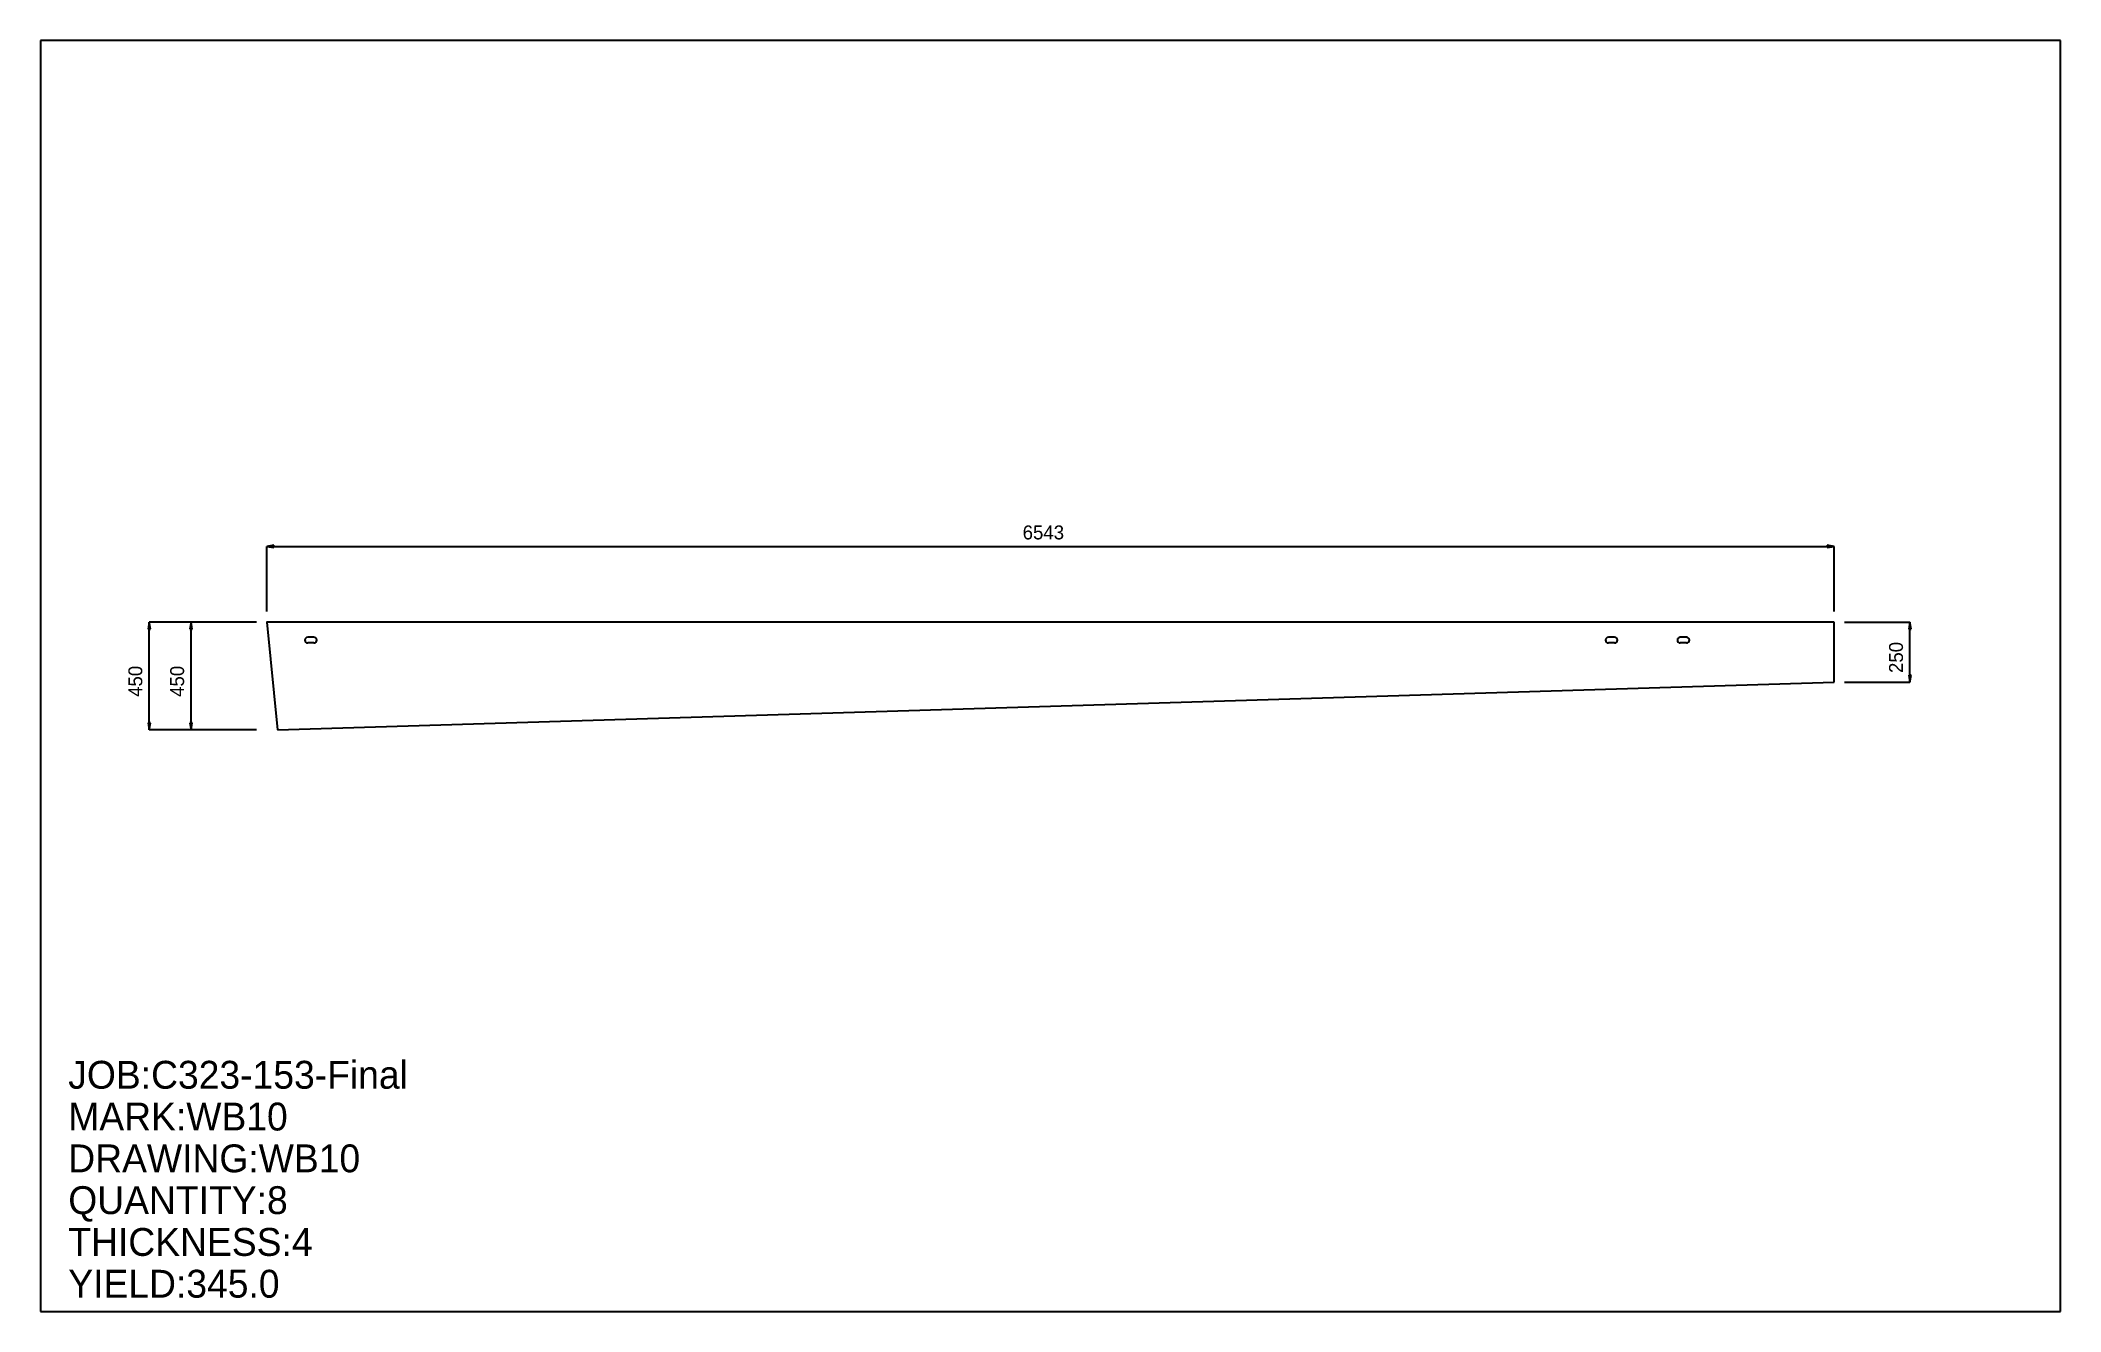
# Model space of a CAD drawing. Extents: x 0 to 8434, y 0 to 5307.
import ezdxf

# ---------------------------------------------------------------- set-up
doc = ezdxf.new("R2010")
doc.units = 0
doc.header["$LTSCALE"] = 0.125
for name, color, linetype in [('2', 7, 'CONTINUOUS'), ('3', 1, 'CONTINUOUS'), ('4', 1, 'CONTINUOUS'), ('5', 7, 'CONTINUOUS'), ('6', 4, 'CONTINUOUS')]:
    doc.layers.add(name, color=color, linetype=linetype)

# ---------------------------------------------------------------- blocks, each defined once
blk = doc.blocks.new('ARROW')
at = {"layer": '2', "linetype": 'CONTINUOUS'}
for p, q in [((0, 0), (-1, 0.166667)), ((-1, 0.166667), (-1, -0.166667)), ((-1, -0.166667), (0, 0))]:
    blk.add_line(p, q, dxfattribs=at)
blk = doc.blocks.new('PLATE')
at = {"layer": '3', "linetype": 'CONTINUOUS'}
for p, q in [((0, 0), (45.000149, -450.00195)), ((6543.3555, 0), (0, 0)), ((6543.3555, -250.49121), (6543.3555, 0)), ((45.000149, -450.00195), (6543.3555, -250.49121))]:
    blk.add_line(p, q, dxfattribs=at)
at = {"layer": '4', "linetype": 'CONTINUOUS'}
for p, q in [((196.919998, -63), (170.919998, -63)), ((5626.85498, -63), (5600.85498, -63)), ((5926.85596, -63), (5900.85596, -63)), ((196.919998, -87), (170.919998, -87)), ((5626.85498, -87), (5600.85498, -87)), ((5926.85596, -87), (5900.85596, -87))]:
    blk.add_line(p, q, dxfattribs=at)
for centre, start, end in [((170.919998, -75), 90, -90), ((196.919998, -75), -90, 90), ((5600.85498, -75), 90, -90), ((5626.85498, -75), -90, 90), ((5900.85596, -75), 90, -90), ((5926.85596, -75), -90, 90)]:
    blk.add_arc(centre, 12, start, end, dxfattribs=at)
at = {"layer": '5', "linetype": 'CONTINUOUS'}
for p, q in [((-0.1, 0), (0.1, 0)), ((0, -0.1), (0, 0.1))]:
    blk.add_line(p, q, dxfattribs=at)
blk.add_circle((0, 0), 0.1, dxfattribs=at)
at = {"layer": '6', "linetype": 'CONTINUOUS'}
for p, q in [((0, 43.622372), (0, 316.26221)), ((0, 316.21222), (6543.3555, 316.21222)), ((6543.3555, 43.622372), (6543.3555, 316.26221)), ((-43.622337, 0.000003), (-490.75165, 0.000037)), ((-490.70169, -450.00192), (-490.70166, 0.000037)), ((-43.622337, 0.000003), (-316.26218, 0.000024)), ((-316.21222, -450.00192), (-316.21219, 0.000024)), ((6586.978, -0.000003), (6859.6177, -0.000024)), ((6859.5679, -250.49123), (6859.5679, -0.000024)), ((6586.978, -250.49121), (6859.6177, -250.49123)), ((-43.622372, -450.00195), (-490.75168, -450.00192)), ((-43.622372, -450.00195), (-316.26221, -450.00192))]:
    blk.add_line(p, q, dxfattribs=at)
at = {"layer": '6', "xscale": 29.081579, "yscale": 29.081579, "zscale": 29.081579}
for p, rotation in [((0, 316.21222), 180), ((-490.70166, 0.000037), 90), ((-316.21219, 0.000024), 90), ((6859.5679, -0.000024), 90), ((6859.5679, -250.49123), 270), ((-490.70169, -450.00192), 270), ((-316.21222, -450.00192), 270)]:
    blk.add_blockref('ARROW', p, dxfattribs=dict(at, rotation=rotation))
blk.add_blockref('ARROW', (6543.3555, 316.21222), dxfattribs=at)
at = {"layer": '5'}
blk.add_text('ZERO', height=0.015, dxfattribs=at).set_placement((0, 0))
at = {"layer": '6'}
blk.add_text('6543', height=58.163, dxfattribs=at).set_placement((3155.3513, 345.29379))
for s, p in [('250', (6830.4863, -212.49036)), ('450', (-519.78326, -312.24567)), ('450', (-345.29379, -312.24567))]:
    blk.add_text(s, height=58.163, rotation=90, dxfattribs=at).set_placement(p)

msp = doc.modelspace()

# ---------------------------------------------------------------- linework, layer by layer
at = {"layer": '5', "linetype": 'CONTINUOUS'}
for p, q in [((8433.6592, 5307.3887), (0, 5307.3887)), ((0, 5307.3887), (0, 0)), ((8433.6592, 0), (8433.6592, 5307.3887)), ((0, 0), (8433.6592, 0))]:
    msp.add_line(p, q, dxfattribs=at)

# ---------------------------------------------------------------- block references
at = {"layer": '2'}
msp.add_blockref('PLATE', (945.15186, 2878.6953), dxfattribs=at)

# ---------------------------------------------------------------- texts
at = {"layer": '5'}
for s, p in [('JOB:C323-153-Final', (116.32632, 930.6106)), ('MARK:WB10', (116.32632, 756.12109)), ('DRAWING:WB10', (116.32632, 581.63159)), ('QUANTITY:8', (116.32632, 407.14212)), ('THICKNESS:4', (116.32632, 232.65263)), ('YIELD:345.0', (116.32632, 58.163158))]:
    msp.add_text(s, height=116.326, dxfattribs=at).set_placement(p)

doc.saveas('drawing.dxf')
